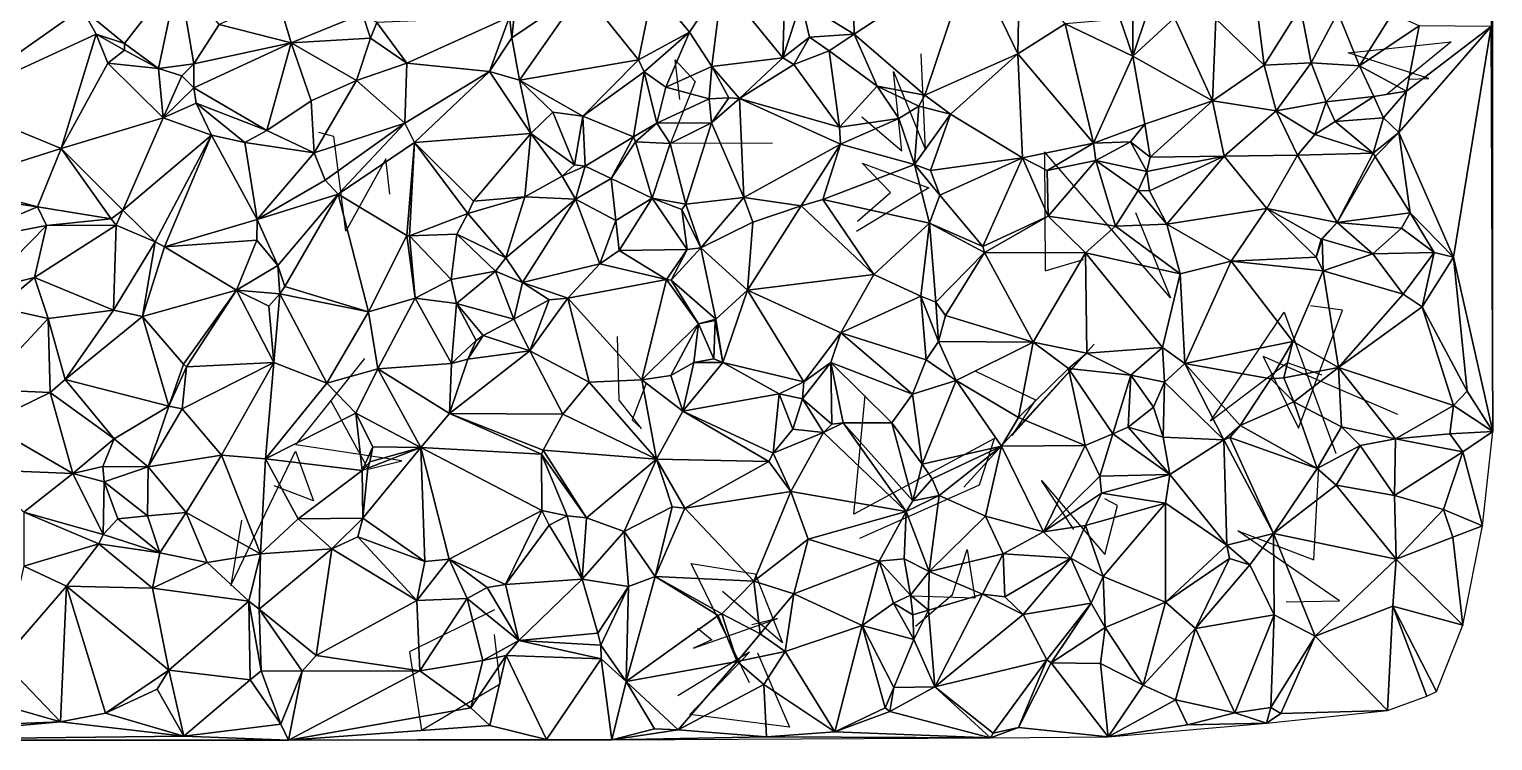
# Model space of a CAD drawing. Header units: metres. Extents: x -15.3 to 15, y -15 to 15.5.
# Drawn here: x -4.32 to 14.98, y -14.98 to -5.6 of the extents above; entities that cross this region are included whole.
import ezdxf

# ---------------------------------------------------------------- set-up
doc = ezdxf.new("R2010")
doc.units = ezdxf.units.M
doc.layers.add('CRACKS', color=1, linetype='Continuous')
doc.layers.add('STREET_MESH', color=7, linetype='Continuous')

msp = doc.modelspace()

# ---------------------------------------------------------------- linework, layer by layer
at = {"layer": 'CRACKS'}
for points in [[(13.875, -6.261, 0.1), (14.14, -6.252, 0.1), (13.079, -5.912, 0.1), (14.437, -5.771, 0.1), (13.593, -6.457, 0.1)], [(6.664, -6.757, 0.1), (7.19, -7.208, 0.1), (7.082, -6.162, 0.1), (7.503, -7.192, 0.1), (7.445, -5.929, 0.1)], [(4.262, -6.531, 0.1), (4.202, -6.007, 0.1), (4.465, -6.292, 0.1), (4.143, -7.104, 0.1), (5.486, -7.101, 0.1)], [(0.44, -7.776, 0.1), (0.387, -7.311, 0.1), (-0.14, -8.265, 0.1), (-0.299, -7.017, 0.1), (-0.496, -6.962, 0.1)], [(10.273, -8.019, 0.1), (10.735, -9.145, 0.1), (9.074, -7.22, 0.1), (9.08, -8.786, 0.1), (9.587, -8.64, 0.1)], [(6.605, -8.131, 0.1), (7.043, -7.757, 0.1), (6.669, -7.37, 0.1), (7.549, -7.693, 0.1), (6.596, -8.269, 0.1)], [(13.733, -10.683, 0.1), (11.956, -9.918, 0.1), (12.423, -10.862, 0.1), (13.005, -9.306, 0.1), (12.581, -9.251, 0.1)], [(12.736, -10.165, 0.1), (12.278, -10.001, 0.1), (11.263, -10.768, 0.1), (12.234, -9.332, 0.1), (12.915, -11.195, 0.1)], [(3.814, -10.28, 0.1), (3.634, -10.751, 0.1), (3.758, -10.867, 0.1), (3.464, -10.494, 0.1), (3.44, -9.653, 0.1)], [(8.164, -10.109, 0.1), (8.956, -10.486, 0.1), (8.641, -10.959, 0.1), (9.728, -9.754, 0.1), (8.011, -11.641, 0.1)], [(-0.34, -10.502, 0.1), (0.152, -11.403, 0.1), (0.596, -11.291, 0.1), (-0.802, -11.079, 0.1), (0.111, -9.942, 0.1)], [(6.639, -12.313, 0.1), (8.214, -11.609, 0.1), (8.416, -10.999, 0.1), (6.559, -11.997, 0.1), (6.707, -10.429, 0.1)], [(-1.518, -12.076, 0.1), (-1.655, -12.936, 0.1), (-0.803, -11.163, 0.1), (-0.567, -11.818, 0.1), (-1.084, -11.622, 0.1)], [(12.26, -13.151, 0.1), (12.962, -13.136, 0.1), (11.625, -12.216, 0.1), (12.624, -12.598, 0.1), (12.69, -11.364, 0.1)], [(9.459, -12.197, 0.1), (9.032, -11.552, 0.1), (9.867, -12.528, 0.1), (10.038, -11.882, 0.1), (9.867, -11.795, 0.1)], [(7.37, -13.472, 0.1), (7.862, -13.052, 0.1), (8.054, -12.461, 0.1), (8.153, -13.102, 0.1), (7.325, -13.076, 0.1)], [(5.184, -14.217, 0.1), (4.413, -12.644, 0.1), (5.257, -12.78, 0.1), (5.617, -13.691, 0.1), (4.826, -13.015, 0.1)], [(1.821, -13.254, 0.1), (0.701, -13.811, 0.1), (0.858, -14.841, 0.1), (1.896, -14.232, 0.1), (1.819, -13.58, 0.1)], [(4.499, -13.499, 0.1), (4.687, -13.652, 0.1), (4.446, -13.762, 0.1), (5.553, -13.369, 0.1), (5.212, -13.452, 0.1)], [(5.287, -13.823, 0.1), (5.709, -14.801, 0.1), (4.396, -14.638, 0.1), (5.181, -13.812, 0.1), (4.239, -14.391, 0.1)]]:
    msp.add_polyline3d(points, dxfattribs=at)
at = {"layer": 'STREET_MESH'}
for points in [[(14.982, 2.311), (14.965, -5.565), (14.984, -10.904)], [(6.54, -4.622), (5.863, -5.242), (6.564, -5.67)], [(8.105, -4.653), (6.54, -4.622), (6.564, -5.67)], [(-3.621, -5.329), (-5.176, -4.698), (-5.38, -6.565)], [(8.105, -4.653), (6.564, -5.67), (7.493, -6.472)], [(8.723, -5.926), (8.105, -4.653), (7.493, -6.472)], [(8.743, -4.752), (8.105, -4.653), (8.723, -5.926)], [(9.344, -5.532), (8.743, -4.752), (8.723, -5.926)], [(-3.621, -5.329), (-3.058, -5.79), (-2.349, -4.872)], [(-3.058, -5.79), (-2.612, -6.121), (-2.349, -4.872)], [(-2.612, -6.121), (-2.145, -6.058), (-2.349, -4.872)], [(-2.145, -6.058), (-1.811, -5.542), (-2.349, -4.872)], [(4.821, -4.994), (3.912, -5.06), (4.393, -5.642)], [(4.821, -4.994), (4.393, -5.642), (4.685, -6.093)], [(5.624, -5.979), (4.821, -4.994), (4.685, -6.093)], [(5.653, -4.951), (4.821, -4.994), (5.624, -5.979)], [(5.653, -4.951), (5.624, -5.979), (5.863, -5.242)], [(-0.86, -5.78), (-1.037, -5.191), (-1.811, -5.542)], [(-0.86, -5.78), (0.081, -5.399), (-1.037, -5.191)], [(2.151, -6.275), (2.979, -5.082), (2.049, -5.715)], [(2.979, -5.082), (2.102, -5.215), (2.049, -5.715)], [(2.979, -5.082), (2.151, -6.275), (3.718, -6.006)], [(3.912, -5.06), (2.979, -5.082), (3.718, -6.006)], [(3.912, -5.06), (3.718, -6.006), (4.393, -5.642)], [(-3.431, -5.67), (-3.621, -5.329), (-5.38, -6.565)], [(-3.431, -5.67), (-3.058, -5.79), (-3.621, -5.329)], [(0.185, -5.719), (0.081, -5.399), (-0.86, -5.78)], [(0.081, -5.399), (0.185, -5.719), (0.27, -5.516)], [(2.049, -5.715), (2.102, -5.215), (2.017, -5.441)], [(5.863, -5.242), (5.624, -5.979), (5.972, -5.706)], [(6.564, -5.67), (5.863, -5.242), (5.972, -5.706)], [(10.236, -5.373), (10.069, -5.47), (10.238, -5.958)], [(10.43, -5.382), (10.236, -5.373), (10.238, -5.958)], [(10.786, -5.453), (10.43, -5.382), (10.238, -5.958)], [(11.882, -5.387), (11.331, -5.465), (11.97, -6.077)], [(11.882, -5.387), (11.97, -6.077), (12.45, -5.317)], [(11.97, -6.077), (12.59, -6.047), (12.45, -5.317)], [(12.59, -6.047), (12.943, -5.381), (12.45, -5.317)], [(12.59, -6.047), (13.229, -6.087), (12.943, -5.381)], [(13.229, -6.087), (13.66, -5.398), (12.943, -5.381)], [(13.66, -5.398), (13.229, -6.087), (14.016, -5.558)], [(-2.145, -6.058), (-0.86, -5.78), (-1.811, -5.542)], [(0.185, -5.719), (0.663, -6.052), (0.27, -5.516)], [(0.27, -5.516), (0.663, -6.052), (2.017, -5.441)], [(0.663, -6.052), (1.755, -6.159), (2.017, -5.441)], [(1.755, -6.159), (2.049, -5.715), (2.017, -5.441)], [(9.718, -7.105), (9.344, -5.532), (8.723, -5.926)], [(10.069, -5.47), (9.344, -5.532), (10.238, -5.958)], [(9.344, -5.532), (9.718, -7.105), (10.238, -5.958)], [(11.288, -6.548), (10.786, -5.453), (10.238, -5.958)], [(11.331, -5.465), (10.786, -5.453), (11.288, -6.548)], [(11.97, -6.077), (11.331, -5.465), (11.288, -6.548)], [(13.229, -6.087), (13.847, -6.418), (14.016, -5.558)], [(13.748, -6.962), (14.469, -8.609), (14.965, -5.565)], [(13.847, -6.418), (13.748, -6.962), (14.965, -5.565)], [(14.016, -5.558), (13.847, -6.418), (14.965, -5.565)], [(14.965, -5.565), (14.469, -8.609), (14.984, -10.904)], [(-3.895, -7.174), (-3.431, -5.67), (-5.38, -6.565)], [(-3.431, -5.67), (-3.895, -7.174), (-3.278, -6.049)], [(-3.061, -5.878), (-3.431, -5.67), (-3.278, -6.049)], [(-3.431, -5.67), (-3.061, -5.878), (-3.058, -5.79)], [(-2.145, -6.058), (-2.147, -6.375), (-0.86, -5.78)], [(-2.147, -6.375), (-1.182, -6.937), (-0.86, -5.78)], [(-1.182, -6.937), (-0.598, -6.546), (-0.86, -5.78)], [(0.002, -6.278), (0.185, -5.719), (-0.86, -5.78)], [(-0.598, -6.546), (0.002, -6.278), (-0.86, -5.78)], [(0.185, -5.719), (0.002, -6.278), (0.663, -6.052)], [(2.151, -6.275), (2.049, -5.715), (1.755, -6.159)], [(3.718, -6.006), (3.792, -6.164), (4.393, -5.642)], [(4.393, -5.642), (3.792, -6.164), (4.078, -6.366)], [(4.685, -6.093), (4.393, -5.642), (4.078, -6.366)], [(5.624, -5.979), (5.766, -6.066), (5.972, -5.706)], [(5.766, -6.066), (6.232, -5.887), (5.972, -5.706)], [(6.232, -5.887), (6.564, -5.67), (5.972, -5.706)], [(6.564, -5.67), (6.232, -5.887), (6.865, -6.353)], [(6.564, -5.67), (6.865, -6.353), (7.493, -6.472)], [(-2.612, -6.121), (-3.061, -5.878), (-3.278, -6.049)], [(-3.061, -5.878), (-2.612, -6.121), (-3.058, -5.79)], [(5.049, -6.514), (5.624, -5.979), (4.685, -6.093)], [(5.624, -5.979), (5.049, -6.514), (5.766, -6.066)], [(6.232, -5.887), (5.766, -6.066), (6.37, -6.895)], [(6.865, -6.353), (6.232, -5.887), (6.37, -6.895)], [(7.832, -6.722), (8.723, -5.926), (7.493, -6.472)], [(7.832, -6.722), (8.784, -7.3), (8.723, -5.926)], [(8.784, -7.3), (9.718, -7.105), (8.723, -5.926)], [(9.718, -7.105), (10.396, -6.853), (10.238, -5.958)], [(10.396, -6.853), (11.288, -6.548), (10.238, -5.958)], [(-3.895, -7.174), (-2.55, -6.77), (-3.278, -6.049)], [(-2.55, -6.77), (-2.612, -6.121), (-3.278, -6.049)], [(-2.302, -6.216), (-2.145, -6.058), (-2.612, -6.121)], [(-2.302, -6.216), (-2.612, -6.121), (-2.55, -6.77)], [(-2.302, -6.216), (-2.147, -6.375), (-2.145, -6.058)], [(0.663, -6.052), (0.002, -6.278), (0.636, -6.842)], [(1.755, -6.159), (0.663, -6.052), (0.636, -6.842)], [(0.766, -7.094), (1.755, -6.159), (0.636, -6.842)], [(0.766, -7.094), (2.301, -6.978), (1.755, -6.159)], [(2.301, -6.978), (2.151, -6.275), (1.755, -6.159)], [(3.718, -6.006), (2.151, -6.275), (2.983, -6.747)], [(3.792, -6.164), (3.718, -6.006), (2.983, -6.747)], [(3.654, -7.022), (3.792, -6.164), (2.983, -6.747)], [(3.654, -7.022), (3.963, -6.842), (3.792, -6.164)], [(3.792, -6.164), (3.963, -6.842), (4.078, -6.366)], [(4.652, -6.521), (4.685, -6.093), (4.078, -6.366)], [(4.652, -6.521), (4.912, -6.505), (4.685, -6.093)], [(4.912, -6.505), (5.049, -6.514), (4.685, -6.093)], [(5.766, -6.066), (5.049, -6.514), (6.37, -6.895)], [(11.97, -6.077), (11.288, -6.548), (12.128, -6.679)], [(12.59, -6.047), (11.97, -6.077), (12.128, -6.679)], [(12.788, -6.56), (12.59, -6.047), (12.128, -6.679)], [(13.229, -6.087), (12.59, -6.047), (12.788, -6.56)], [(13.418, -6.489), (13.229, -6.087), (12.788, -6.56)], [(13.229, -6.087), (13.418, -6.489), (13.847, -6.418)], [(-2.147, -6.375), (-2.302, -6.216), (-2.55, -6.77)], [(0.002, -6.278), (-0.598, -6.546), (-0.56, -7.231)], [(0.002, -6.278), (-0.56, -7.231), (0.636, -6.842)], [(2.983, -6.747), (2.151, -6.275), (2.59, -6.696)], [(2.151, -6.275), (2.301, -6.978), (2.59, -6.696)], [(3.963, -6.842), (4.652, -6.521), (4.078, -6.366)], [(7.151, -6.78), (6.865, -6.353), (6.37, -6.895)], [(6.865, -6.353), (7.416, -6.616), (7.493, -6.472)], [(7.151, -6.78), (7.416, -6.616), (6.865, -6.353)], [(-2.115, -6.578), (-2.147, -6.375), (-2.55, -6.77)], [(-2.115, -6.578), (-1.182, -6.937), (-2.147, -6.375)], [(-0.598, -6.546), (-1.182, -6.937), (-0.56, -7.231)], [(4.652, -6.521), (3.963, -6.842), (4.681, -6.838)], [(4.912, -6.505), (4.652, -6.521), (4.681, -6.838)], [(5.049, -6.514), (4.912, -6.505), (4.681, -6.838)], [(5.106, -7.821), (5.049, -6.514), (4.681, -6.838)], [(5.049, -6.514), (6.385, -7.118), (6.37, -6.895)], [(6.385, -7.118), (5.049, -6.514), (5.106, -7.821)], [(7.416, -6.616), (7.832, -6.722), (7.493, -6.472)], [(10.467, -7.289), (11.288, -6.548), (10.396, -6.853)], [(11.288, -6.548), (10.467, -7.289), (11.443, -7.278)], [(11.288, -6.548), (11.443, -7.278), (12.128, -6.679)], [(12.637, -6.991), (12.788, -6.56), (12.128, -6.679)], [(12.637, -6.991), (12.907, -6.818), (12.788, -6.56)], [(12.907, -6.818), (13.418, -6.489), (12.788, -6.56)], [(13.418, -6.489), (12.907, -6.818), (13.545, -6.773)], [(13.847, -6.418), (13.418, -6.489), (13.545, -6.773)], [(13.748, -6.962), (13.847, -6.418), (13.545, -6.773)], [(-5.356, -7.638), (-3.895, -7.174), (-5.38, -6.565)], [(-2.115, -6.578), (-2.55, -6.77), (-1.912, -7)], [(-1.474, -7.094), (-2.115, -6.578), (-1.912, -7)], [(-2.115, -6.578), (-1.474, -7.094), (-1.182, -6.937)], [(2.301, -6.978), (2.877, -7.389), (2.59, -6.696)], [(2.877, -7.389), (2.983, -6.747), (2.59, -6.696)], [(2.877, -7.389), (3.015, -7.41), (2.983, -6.747)], [(3.015, -7.41), (3.654, -7.022), (2.983, -6.747)], [(7.416, -6.616), (7.151, -6.78), (7.357, -7.387)], [(7.832, -6.722), (7.416, -6.616), (7.357, -7.387)], [(7.568, -7.465), (7.832, -6.722), (7.357, -7.387)], [(7.568, -7.465), (8.784, -7.3), (7.832, -6.722)], [(11.443, -7.278), (12.411, -7.265), (12.128, -6.679)], [(12.411, -7.265), (12.637, -6.991), (12.128, -6.679)], [(-3.895, -7.174), (-3.083, -7.987), (-2.55, -6.77)], [(-2.55, -6.77), (-3.083, -7.987), (-1.912, -7)], [(-1.182, -6.937), (-1.474, -7.094), (-0.56, -7.231)], [(-0.56, -7.231), (-0.413, -7.593), (0.636, -6.842)], [(-0.413, -7.593), (-0.241, -7.778), (0.636, -6.842)], [(-0.241, -7.778), (0.766, -7.094), (0.636, -6.842)], [(3.963, -6.842), (3.654, -7.022), (3.681, -7.085)], [(4.138, -7.107), (3.963, -6.842), (3.681, -7.085)], [(3.963, -6.842), (4.138, -7.107), (4.681, -6.838)], [(4.138, -7.107), (4.345, -7.908), (4.681, -6.838)], [(4.345, -7.908), (5.106, -7.821), (4.681, -6.838)], [(6.385, -7.118), (7.151, -6.78), (6.37, -6.895)], [(7.151, -6.78), (6.385, -7.118), (7.357, -7.387)], [(9.718, -7.105), (10.206, -7.087), (10.396, -6.853)], [(10.206, -7.087), (10.467, -7.289), (10.396, -6.853)], [(12.637, -6.991), (13.406, -7.235), (12.907, -6.818)], [(12.907, -6.818), (13.406, -7.235), (13.545, -6.773)], [(13.406, -7.235), (13.748, -6.962), (13.545, -6.773)], [(-3.083, -7.987), (-2.653, -8.405), (-1.912, -7)], [(-2.653, -8.405), (-2.532, -8.47), (-1.912, -7)], [(-2.532, -8.47), (-1.311, -8.11), (-1.912, -7)], [(-1.311, -8.11), (-1.474, -7.094), (-1.912, -7)], [(-0.56, -7.231), (-1.474, -7.094), (-1.311, -8.11)], [(0.766, -7.094), (-0.241, -7.778), (0.664, -8.32)], [(0.7, -8.328), (0.766, -7.094), (0.664, -8.32)], [(0.7, -8.328), (1.47, -8.034), (0.766, -7.094)], [(2.301, -6.978), (0.766, -7.094), (1.545, -7.868)], [(0.766, -7.094), (1.47, -8.034), (1.545, -7.868)], [(2.221, -7.81), (2.301, -6.978), (1.545, -7.868)], [(2.714, -7.54), (2.301, -6.978), (2.221, -7.81)], [(2.714, -7.54), (2.877, -7.389), (2.301, -6.978)], [(3.654, -7.022), (3.015, -7.41), (3.358, -7.569)], [(3.681, -7.085), (3.654, -7.022), (3.358, -7.569)], [(3.898, -7.828), (3.681, -7.085), (3.358, -7.569)], [(3.898, -7.828), (4.138, -7.107), (3.681, -7.085)], [(4.138, -7.107), (3.898, -7.828), (4.345, -7.908)], [(6.385, -7.118), (5.106, -7.821), (5.864, -7.931)], [(6.152, -7.849), (6.385, -7.118), (5.864, -7.931)], [(7.357, -7.387), (6.385, -7.118), (6.152, -7.849)], [(8.784, -7.3), (9.11, -7.465), (9.718, -7.105)], [(9.11, -7.465), (9.752, -7.332), (9.718, -7.105)], [(9.718, -7.105), (9.752, -7.332), (10.206, -7.087)], [(9.752, -7.332), (10.423, -7.479), (10.206, -7.087)], [(10.423, -7.479), (10.467, -7.289), (10.206, -7.087)], [(12.411, -7.265), (13.406, -7.235), (12.637, -6.991)], [(13.406, -7.235), (13.435, -7.279), (13.748, -6.962)], [(13.435, -7.279), (13.894, -8.021), (13.748, -6.962)], [(13.748, -6.962), (13.894, -8.021), (14.469, -8.609)], [(-5.356, -7.638), (-4.206, -7.945), (-3.895, -7.174)], [(-3.895, -7.174), (-4.206, -7.945), (-3.236, -8.1)], [(-3.083, -7.987), (-3.895, -7.174), (-3.236, -8.1)], [(-0.413, -7.593), (-0.56, -7.231), (-1.311, -8.11)], [(8.784, -7.3), (7.568, -7.465), (7.695, -7.788)], [(8.784, -7.3), (7.695, -7.788), (8.259, -8.468)], [(9.121, -8.065), (8.784, -7.3), (8.259, -8.468)], [(9.11, -7.465), (8.784, -7.3), (9.121, -8.065)], [(9.752, -7.332), (9.11, -7.465), (9.121, -8.065)], [(9.752, -7.332), (9.121, -8.065), (10.009, -8.199)], [(10.307, -7.727), (9.752, -7.332), (10.009, -8.199)], [(10.423, -7.479), (9.752, -7.332), (10.307, -7.727)], [(11.443, -7.278), (10.423, -7.479), (10.46, -7.731)], [(10.467, -7.289), (10.423, -7.479), (11.443, -7.278)], [(10.686, -8.172), (11.443, -7.278), (10.46, -7.731)], [(10.686, -8.172), (12.005, -7.966), (11.443, -7.278)], [(12.005, -7.966), (12.411, -7.265), (11.443, -7.278)], [(12.005, -7.966), (12.932, -8.152), (12.411, -7.265)], [(12.932, -8.152), (13.406, -7.235), (12.411, -7.265)], [(13.406, -7.235), (12.932, -8.152), (13.435, -7.279)], [(13.435, -7.279), (12.932, -8.152), (13.894, -8.021)], [(2.877, -7.389), (2.714, -7.54), (3.015, -7.41)], [(3.015, -7.41), (2.714, -7.54), (2.887, -7.844)], [(3.015, -7.41), (2.887, -7.844), (3.358, -7.569)], [(7.556, -8.16), (7.357, -7.387), (6.152, -7.849)], [(7.556, -8.16), (7.695, -7.788), (7.357, -7.387)], [(7.695, -7.788), (7.568, -7.465), (7.357, -7.387)], [(10.423, -7.479), (10.307, -7.727), (10.46, -7.731)], [(-4.206, -7.945), (-5.356, -7.638), (-5.346, -7.776)], [(-0.241, -7.778), (-0.413, -7.593), (-1.311, -8.11)], [(2.714, -7.54), (2.221, -7.81), (2.887, -7.844)], [(2.887, -7.844), (3.421, -8.126), (3.358, -7.569)], [(3.421, -8.126), (3.898, -7.828), (3.358, -7.569)], [(-4.206, -7.945), (-5.346, -7.776), (-5.393, -8.44)], [(-1.038, -8.718), (-0.241, -7.778), (-1.311, -8.11)], [(-0.241, -7.778), (-1.038, -8.718), (-0.944, -8.993)], [(0.159, -9.33), (-0.241, -7.778), (-0.944, -8.993)], [(-0.241, -7.778), (0.159, -9.33), (0.664, -8.32)], [(1.47, -8.034), (2.221, -7.81), (1.545, -7.868)], [(1.47, -8.034), (1.97, -8.615), (2.221, -7.81)], [(2.221, -7.81), (1.97, -8.615), (2.887, -7.844)], [(1.97, -8.615), (2.19, -8.941), (2.887, -7.844)], [(2.887, -7.844), (2.19, -8.941), (3.21, -8.694)], [(3.421, -8.126), (2.887, -7.844), (3.21, -8.694)], [(3.464, -8.521), (3.898, -7.828), (3.421, -8.126)], [(3.464, -8.521), (4.363, -8.506), (3.898, -7.828)], [(3.898, -7.828), (4.291, -7.981), (4.345, -7.908)], [(3.898, -7.828), (4.363, -8.506), (4.291, -7.981)], [(4.291, -7.981), (4.543, -8.484), (4.345, -7.908)], [(4.345, -7.908), (4.543, -8.484), (5.106, -7.821)], [(4.543, -8.484), (5.227, -8.146), (5.106, -7.821)], [(5.106, -7.821), (5.227, -8.146), (5.864, -7.931)], [(6.821, -8.838), (6.152, -7.849), (5.864, -7.931)], [(6.821, -8.838), (7.556, -8.16), (6.152, -7.849)], [(7.695, -7.788), (7.556, -8.16), (8.259, -8.468)], [(10.686, -8.172), (10.307, -7.727), (10.009, -8.199)], [(10.307, -7.727), (10.686, -8.172), (10.46, -7.731)], [(-4.086, -8.191), (-4.206, -7.945), (-5.393, -8.44)], [(-4.206, -7.945), (-4.086, -8.191), (-3.236, -8.1)], [(-4.086, -8.191), (-3.171, -8.184), (-3.236, -8.1)], [(-3.171, -8.184), (-3.083, -7.987), (-3.236, -8.1)], [(-3.171, -8.184), (-2.653, -8.405), (-3.083, -7.987)], [(1.323, -8.304), (1.47, -8.034), (0.7, -8.328)], [(1.97, -8.615), (1.47, -8.034), (1.323, -8.304)], [(4.363, -8.506), (4.543, -8.484), (4.291, -7.981)], [(5.227, -8.146), (5.158, -9.043), (5.864, -7.931)], [(5.158, -9.043), (6.821, -8.838), (5.864, -7.931)], [(8.282, -8.545), (9.121, -8.065), (8.259, -8.468)], [(9.121, -8.065), (8.282, -8.545), (9.612, -8.551)], [(10.009, -8.199), (9.121, -8.065), (9.612, -8.551)], [(12.005, -7.966), (10.686, -8.172), (11.534, -8.659)], [(12.654, -8.606), (12.005, -7.966), (11.534, -8.659)], [(12.72, -8.37), (12.932, -8.152), (12.005, -7.966)], [(12.654, -8.606), (12.72, -8.37), (12.005, -7.966)], [(12.932, -8.152), (13.783, -8.224), (13.894, -8.021)], [(13.783, -8.224), (14.211, -8.545), (13.894, -8.021)], [(13.894, -8.021), (14.211, -8.545), (14.469, -8.609)], [(-4.927, -9.042), (-4.086, -8.191), (-5.393, -8.44)], [(-4.927, -9.042), (-4.246, -8.875), (-4.086, -8.191)], [(-4.246, -8.875), (-3.171, -8.184), (-4.086, -8.191)], [(-3.171, -8.184), (-4.246, -8.875), (-3.203, -9.306)], [(-2.653, -8.405), (-3.171, -8.184), (-3.203, -9.306)], [(-2.532, -8.47), (-1.316, -8.385), (-1.311, -8.11)], [(-1.316, -8.385), (-1.038, -8.718), (-1.311, -8.11)], [(3.464, -8.521), (3.421, -8.126), (3.21, -8.694)], [(4.543, -8.484), (5.158, -9.043), (5.227, -8.146)], [(6.821, -8.838), (7.443, -9.12), (7.556, -8.16)], [(7.443, -9.12), (7.641, -9.199), (7.556, -8.16)], [(7.556, -8.16), (8.282, -8.545), (8.259, -8.468)], [(7.641, -9.199), (8.282, -8.545), (7.556, -8.16)], [(10.862, -8.828), (10.009, -8.199), (9.612, -8.551)], [(10.686, -8.172), (10.009, -8.199), (10.862, -8.828)], [(10.686, -8.172), (10.862, -8.828), (11.534, -8.659)], [(12.72, -8.37), (12.737, -8.368), (12.932, -8.152)], [(12.737, -8.368), (13.403, -8.563), (12.932, -8.152)], [(13.403, -8.563), (13.783, -8.224), (12.932, -8.152)], [(13.783, -8.224), (13.403, -8.563), (14.211, -8.545)], [(-2.653, -8.405), (-3.203, -9.306), (-2.822, -9.391)], [(-2.532, -8.47), (-2.653, -8.405), (-2.822, -9.391)], [(-2.532, -8.47), (-2.822, -9.391), (-1.583, -9.041)], [(-1.316, -8.385), (-2.532, -8.47), (-1.583, -9.041)], [(-1.038, -8.718), (-1.316, -8.385), (-1.583, -9.041)], [(0.159, -9.33), (0.776, -9.15), (0.664, -8.32)], [(0.776, -9.15), (0.7, -8.328), (0.664, -8.32)], [(1.323, -8.304), (0.7, -8.328), (1.25, -8.902)], [(0.7, -8.328), (0.776, -9.15), (1.25, -8.902)], [(1.323, -8.304), (1.25, -8.902), (1.833, -8.794)], [(1.97, -8.615), (1.323, -8.304), (1.833, -8.794)], [(4.363, -8.506), (4.15, -8.911), (4.543, -8.484)], [(4.15, -8.911), (4.74, -9.423), (4.543, -8.484)], [(4.543, -8.484), (4.74, -9.423), (5.158, -9.043)], [(12.737, -8.368), (12.72, -8.37), (12.654, -8.606)], [(12.747, -8.788), (12.737, -8.368), (12.654, -8.606)], [(12.737, -8.368), (12.747, -8.788), (13.403, -8.563)], [(2.19, -8.941), (1.97, -8.615), (1.833, -8.794)], [(4.09, -8.904), (3.464, -8.521), (3.21, -8.694)], [(3.464, -8.521), (4.09, -8.904), (4.363, -8.506)], [(4.09, -8.904), (4.15, -8.911), (4.363, -8.506)], [(7.641, -9.199), (7.768, -9.376), (8.282, -8.545)], [(8.282, -8.545), (7.768, -9.376), (8.924, -9.728)], [(8.282, -8.545), (8.924, -9.728), (9.612, -8.551)], [(8.924, -9.728), (9.63, -9.872), (9.612, -8.551)], [(10.631, -9.8), (10.862, -8.828), (9.612, -8.551)], [(9.63, -9.872), (10.631, -9.8), (9.612, -8.551)], [(10.862, -8.828), (10.925, -10.009), (11.534, -8.659)], [(10.925, -10.009), (12.348, -9.717), (11.534, -8.659)], [(12.747, -8.788), (12.654, -8.606), (11.534, -8.659)], [(12.348, -9.717), (12.747, -8.788), (11.534, -8.659)], [(13.403, -8.563), (12.747, -8.788), (13.805, -9.096)], [(14.211, -8.545), (13.403, -8.563), (13.805, -9.096)], [(14.052, -9.261), (14.211, -8.545), (13.805, -9.096)], [(14.211, -8.545), (14.052, -9.261), (14.469, -8.609)], [(14.052, -9.261), (14.648, -10.375), (14.469, -8.609)], [(14.469, -8.609), (14.648, -10.375), (14.984, -10.904)], [(-4.246, -8.875), (-4.927, -9.042), (-4.719, -9.269)], [(-4.065, -9.415), (-4.246, -8.875), (-4.719, -9.269)], [(-4.246, -8.875), (-4.065, -9.415), (-3.203, -9.306)], [(-1.011, -9.091), (-1.038, -8.718), (-1.583, -9.041)], [(-1.038, -8.718), (-1.011, -9.091), (-0.944, -8.993)], [(1.25, -8.902), (1.32, -9.22), (1.833, -8.794)], [(1.32, -9.22), (2.073, -9.424), (1.833, -8.794)], [(2.073, -9.424), (2.19, -8.941), (1.833, -8.794)], [(2.19, -8.941), (2.787, -9.15), (3.21, -8.694)], [(2.787, -9.15), (4.09, -8.904), (3.21, -8.694)], [(6.821, -8.838), (5.158, -9.043), (6.389, -9.607)], [(7.443, -9.12), (6.821, -8.838), (6.389, -9.607)], [(10.631, -9.8), (10.925, -10.009), (10.862, -8.828)], [(12.95, -10.063), (12.747, -8.788), (12.348, -9.717)], [(12.747, -8.788), (12.95, -10.063), (13.805, -9.096)], [(-2.822, -9.391), (-2.282, -10.02), (-1.583, -9.041)], [(-2.282, -10.02), (-2.243, -10.052), (-1.583, -9.041)], [(-2.243, -10.052), (-1.092, -9.994), (-1.583, -9.041)], [(-1.157, -9.253), (-1.011, -9.091), (-1.583, -9.041)], [(-1.092, -9.994), (-1.157, -9.253), (-1.583, -9.041)], [(-1.011, -9.091), (0.159, -9.33), (-0.944, -8.993)], [(1.25, -8.902), (0.776, -9.15), (1.32, -9.22)], [(2.542, -9.172), (2.19, -8.941), (2.073, -9.424)], [(2.787, -9.15), (2.19, -8.941), (2.542, -9.172)], [(4.09, -8.904), (2.787, -9.15), (3.763, -10.224)], [(4.509, -9.487), (4.09, -8.904), (3.763, -10.224)], [(4.15, -8.911), (4.09, -8.904), (4.509, -9.487)], [(4.74, -9.423), (4.15, -8.911), (4.509, -9.487)], [(4.74, -9.423), (4.833, -9.997), (5.158, -9.043)], [(4.833, -9.997), (5.901, -10.25), (5.158, -9.043)], [(5.158, -9.043), (5.901, -10.25), (6.389, -9.607)], [(-1.092, -9.994), (-1.011, -9.091), (-1.157, -9.253)], [(-1.092, -9.994), (-0.391, -10.27), (-1.011, -9.091)], [(-1.011, -9.091), (-0.391, -10.27), (0.159, -9.33)], [(0.776, -9.15), (0.159, -9.33), (0.282, -10.079)], [(0.776, -9.15), (0.282, -10.079), (1.254, -10.007)], [(1.32, -9.22), (0.776, -9.15), (1.254, -10.007)], [(1.577, -9.705), (1.32, -9.22), (1.254, -10.007)], [(1.32, -9.22), (1.671, -9.642), (2.073, -9.424)], [(1.577, -9.705), (1.671, -9.642), (1.32, -9.22)], [(2.284, -9.842), (2.542, -9.172), (2.073, -9.424)], [(2.284, -9.842), (2.787, -9.15), (2.542, -9.172)], [(2.284, -9.842), (3.069, -10.253), (2.787, -9.15)], [(2.787, -9.15), (3.069, -10.253), (3.763, -10.224)], [(7.511, -9.962), (7.443, -9.12), (6.389, -9.607)], [(7.675, -9.72), (7.443, -9.12), (7.511, -9.962)], [(7.641, -9.199), (7.443, -9.12), (7.675, -9.72)], [(7.641, -9.199), (7.675, -9.72), (7.768, -9.376)], [(12.95, -10.063), (14.052, -9.261), (13.805, -9.096)], [(14.052, -9.261), (12.95, -10.063), (14.465, -10.561)], [(14.648, -10.375), (14.052, -9.261), (14.465, -10.561)], [(-4.939, -10.352), (-4.065, -9.415), (-4.719, -9.269)], [(-4.038, -10.392), (-4.065, -9.415), (-4.939, -10.352)], [(-3.203, -9.306), (-4.065, -9.415), (-3.841, -10.222)], [(-4.065, -9.415), (-4.038, -10.392), (-3.841, -10.222)], [(-2.822, -9.391), (-3.203, -9.306), (-3.841, -10.222)], [(-2.473, -10.571), (-2.822, -9.391), (-3.841, -10.222)], [(-2.822, -9.391), (-2.473, -10.571), (-2.282, -10.02)], [(0.159, -9.33), (-0.391, -10.27), (0.282, -10.079)], [(1.671, -9.642), (2.284, -9.842), (2.073, -9.424)], [(4.73, -9.443), (4.74, -9.423), (4.509, -9.487)], [(4.73, -9.443), (4.509, -9.487), (4.713, -9.949)], [(4.833, -9.997), (4.73, -9.443), (4.713, -9.949)], [(4.74, -9.423), (4.73, -9.443), (4.833, -9.997)], [(7.768, -9.376), (7.675, -9.72), (8.924, -9.728)], [(1.577, -9.705), (1.468, -9.951), (1.671, -9.642)], [(1.468, -9.951), (2.284, -9.842), (1.671, -9.642)], [(4.144, -10.167), (4.509, -9.487), (3.763, -10.224)], [(4.144, -10.167), (4.449, -9.997), (4.509, -9.487)], [(4.509, -9.487), (4.449, -9.997), (4.713, -9.949)], [(5.901, -10.25), (6.256, -9.995), (6.389, -9.607)], [(6.256, -9.995), (7.331, -10.413), (6.389, -9.607)], [(7.331, -10.413), (7.511, -9.962), (6.389, -9.607)], [(1.228, -10.667), (2.284, -9.842), (1.468, -9.951)], [(2.284, -9.842), (1.228, -10.667), (2.723, -10.679)], [(1.468, -9.951), (1.577, -9.705), (1.254, -10.007)], [(3.069, -10.253), (2.284, -9.842), (2.723, -10.679)], [(7.908, -10.231), (7.675, -9.72), (7.511, -9.962)], [(7.675, -9.72), (7.908, -10.231), (8.924, -9.728)], [(7.908, -10.231), (8.731, -10.721), (8.924, -9.728)], [(8.731, -10.721), (9.391, -10.073), (8.924, -9.728)], [(9.391, -10.073), (9.63, -9.872), (8.924, -9.728)], [(9.63, -9.872), (10.212, -10.165), (10.631, -9.8)], [(10.631, -9.8), (10.212, -10.165), (10.655, -10.257)], [(10.925, -10.009), (10.631, -9.8), (10.655, -10.257)], [(12.348, -9.717), (10.925, -10.009), (12.056, -10.211)], [(12.229, -10.198), (12.348, -9.717), (12.056, -10.211)], [(12.229, -10.198), (12.95, -10.063), (12.348, -9.717)], [(-2.473, -10.571), (-2.243, -10.052), (-2.282, -10.02)], [(-1.092, -9.994), (-2.243, -10.052), (-2.297, -10.606)], [(-1.781, -11.218), (-1.092, -9.994), (-2.297, -10.606)], [(-1.092, -9.994), (-1.781, -11.218), (-1.202, -11.264)], [(-0.391, -10.27), (-1.092, -9.994), (-1.202, -11.264)], [(0.282, -10.079), (1.228, -10.667), (1.254, -10.007)], [(1.228, -10.667), (1.468, -9.951), (1.254, -10.007)], [(4.449, -9.997), (4.144, -10.167), (4.303, -10.636)], [(4.833, -9.997), (4.303, -10.636), (5.575, -10.41)], [(4.449, -9.997), (4.303, -10.636), (4.833, -9.997)], [(4.449, -9.997), (4.833, -9.997), (4.713, -9.949)], [(5.901, -10.25), (4.833, -9.997), (5.575, -10.41)], [(5.883, -10.474), (6.256, -9.995), (5.901, -10.25)], [(5.883, -10.474), (6.269, -10.809), (6.256, -9.995)], [(7.331, -10.413), (6.256, -9.995), (7.059, -10.792)], [(6.256, -9.995), (6.419, -10.791), (7.059, -10.792)], [(6.269, -10.809), (6.419, -10.791), (6.256, -9.995)], [(7.331, -10.413), (7.908, -10.231), (7.511, -9.962)], [(9.391, -10.073), (10.212, -10.165), (9.63, -9.872)], [(11.438, -11.017), (10.925, -10.009), (10.655, -10.257)], [(10.925, -10.009), (11.653, -10.828), (12.056, -10.211)], [(10.925, -10.009), (11.438, -11.017), (11.653, -10.828)], [(-3.841, -10.222), (-4.038, -10.392), (-3.196, -11.001)], [(-2.473, -10.571), (-3.841, -10.222), (-3.196, -11.001)], [(-2.243, -10.052), (-2.473, -10.571), (-2.297, -10.606)], [(-0.391, -10.27), (-0.01, -10.662), (0.282, -10.079)], [(-0.01, -10.662), (0.85, -11.118), (0.282, -10.079)], [(0.85, -11.118), (1.228, -10.667), (0.282, -10.079)], [(3.069, -10.253), (3.956, -11.27), (3.763, -10.224)], [(4.303, -10.636), (4.144, -10.167), (3.763, -10.224)], [(3.956, -11.27), (4.303, -10.636), (3.763, -10.224)], [(9.609, -11.088), (9.391, -10.073), (8.731, -10.721)], [(9.609, -11.088), (9.976, -10.938), (9.391, -10.073)], [(9.391, -10.073), (9.976, -10.938), (10.212, -10.165)], [(10.212, -10.165), (9.976, -10.938), (10.177, -10.85)], [(10.511, -10.584), (10.212, -10.165), (10.177, -10.85)], [(10.212, -10.165), (10.511, -10.584), (10.655, -10.257)], [(12.056, -10.211), (11.653, -10.828), (12.36, -10.513)], [(12.229, -10.198), (12.056, -10.211), (12.36, -10.513)], [(12.95, -10.063), (12.229, -10.198), (12.36, -10.513)], [(12.99, -10.842), (12.95, -10.063), (12.36, -10.513)], [(14.465, -10.561), (12.95, -10.063), (13.703, -11)], [(12.95, -10.063), (12.99, -10.842), (13.703, -11)], [(-4.881, -10.8), (-4.038, -10.392), (-4.939, -10.352)], [(-3.74, -11.458), (-4.038, -10.392), (-4.881, -10.8)], [(-4.038, -10.392), (-3.74, -11.458), (-3.196, -11.001)], [(-0.01, -10.662), (-0.391, -10.27), (-1.202, -11.264)], [(3.069, -10.253), (2.723, -10.679), (3.956, -11.27)], [(5.575, -10.41), (4.303, -10.636), (5.496, -11.189)], [(5.755, -10.875), (5.575, -10.41), (5.496, -11.189)], [(5.883, -10.474), (5.901, -10.25), (5.575, -10.41)], [(5.755, -10.875), (5.883, -10.474), (5.575, -10.41)], [(7.331, -10.413), (7.059, -10.792), (7.46, -11.336)], [(7.908, -10.231), (7.331, -10.413), (7.46, -11.336)], [(7.908, -10.231), (7.46, -11.336), (8.508, -11.1)], [(8.731, -10.721), (7.908, -10.231), (8.508, -11.1)], [(10.511, -10.584), (10.64, -10.978), (10.655, -10.257)], [(10.64, -10.978), (11.438, -11.017), (10.655, -10.257)], [(14.648, -10.375), (14.465, -10.561), (14.984, -10.904)], [(-2.747, -11.372), (-2.473, -10.571), (-3.196, -11.001)], [(-2.473, -10.571), (-2.747, -11.372), (-2.297, -10.606)], [(-2.747, -11.372), (-1.781, -11.218), (-2.297, -10.606)], [(5.883, -10.474), (5.755, -10.875), (6.159, -10.917)], [(6.269, -10.809), (5.883, -10.474), (6.159, -10.917)], [(10.64, -10.978), (10.511, -10.584), (10.177, -10.85)], [(11.653, -10.828), (12.668, -11.395), (12.36, -10.513)], [(12.668, -11.395), (12.99, -10.842), (12.36, -10.513)], [(14.465, -10.561), (13.703, -11), (14.42, -10.935)], [(14.465, -10.561), (14.42, -10.935), (14.984, -10.904)], [(-4.946, -11.411), (-3.74, -11.458), (-4.881, -10.8)], [(0.073, -11.42), (-0.01, -10.662), (-1.202, -11.264)], [(-0.01, -10.662), (0.217, -11.107), (0.85, -11.118)], [(0.073, -11.42), (0.217, -11.107), (-0.01, -10.662)], [(2.442, -11.203), (1.228, -10.667), (0.85, -11.118)], [(1.228, -10.667), (2.462, -11.152), (2.723, -10.679)], [(2.442, -11.203), (2.462, -11.152), (1.228, -10.667)], [(2.723, -10.679), (2.462, -11.152), (3.956, -11.27)], [(5.436, -11.302), (4.303, -10.636), (3.956, -11.27)], [(4.303, -10.636), (5.436, -11.302), (5.496, -11.189)], [(6.419, -10.791), (6.159, -10.917), (7.249, -11.961)], [(6.419, -10.791), (6.269, -10.809), (6.159, -10.917)], [(6.419, -10.791), (7.338, -11.82), (7.059, -10.792)], [(7.338, -11.82), (6.419, -10.791), (7.249, -11.961)], [(7.059, -10.792), (7.338, -11.82), (7.46, -11.336)], [(9.609, -11.088), (8.731, -10.721), (8.508, -11.1)], [(6.159, -10.917), (5.755, -10.875), (5.496, -11.189)], [(5.728, -11.695), (6.159, -10.917), (5.496, -11.189)], [(6.159, -10.917), (5.728, -11.695), (7.249, -11.961)], [(9.801, -11.495), (9.976, -10.938), (9.609, -11.088)], [(9.976, -10.938), (9.801, -11.495), (10.727, -11.473)], [(9.976, -10.938), (10.727, -11.473), (10.177, -10.85)], [(10.727, -11.473), (10.64, -10.978), (10.177, -10.85)], [(11.438, -11.017), (10.64, -10.978), (10.727, -11.473)], [(11.438, -11.017), (11.519, -10.986), (11.653, -10.828)], [(11.519, -10.986), (11.438, -11.017), (12.093, -12.251)], [(11.519, -10.986), (12.668, -11.395), (11.653, -10.828)], [(12.668, -11.395), (11.519, -10.986), (12.093, -12.251)], [(12.99, -10.842), (12.668, -11.395), (13.236, -11.089)], [(13.703, -11), (12.99, -10.842), (13.236, -11.089)], [(13.703, -11), (13.236, -11.089), (13.688, -11.751)], [(14.588, -11.174), (13.703, -11), (13.688, -11.751)], [(14.42, -10.935), (13.703, -11), (14.588, -11.174)], [(14.42, -10.935), (14.588, -11.174), (14.984, -10.904)], [(14.588, -11.174), (14.851, -12.151), (14.984, -10.904)], [(-3.74, -11.458), (-3.345, -11.366), (-3.196, -11.001)], [(-3.345, -11.366), (-2.747, -11.372), (-3.196, -11.001)], [(0.217, -11.107), (0.073, -11.42), (0.176, -11.304)], [(0.903, -12.62), (0.85, -11.118), (0.085, -12.048)], [(0.85, -11.118), (0.151, -11.388), (0.085, -12.048)], [(0.176, -11.304), (0.151, -11.388), (0.85, -11.118)], [(0.217, -11.107), (0.176, -11.304), (0.85, -11.118)], [(0.903, -12.62), (1.221, -12.589), (0.85, -11.118)], [(1.221, -12.589), (2.444, -11.946), (0.85, -11.118)], [(2.444, -11.946), (2.442, -11.203), (0.85, -11.118)], [(2.462, -11.152), (2.442, -11.203), (3.032, -12.045)], [(3.956, -11.27), (2.462, -11.152), (3.032, -12.045)], [(5.436, -11.302), (5.728, -11.695), (5.496, -11.189)], [(8.508, -11.1), (7.46, -11.336), (7.592, -11.528)], [(7.685, -11.748), (8.508, -11.1), (7.592, -11.528)], [(7.685, -11.748), (8.295, -12.022), (8.508, -11.1)], [(8.295, -12.022), (9.062, -12.227), (8.508, -11.1)], [(9.062, -12.227), (9.609, -11.088), (8.508, -11.1)], [(9.062, -12.227), (9.801, -11.495), (9.609, -11.088)], [(11.476, -12.402), (11.438, -11.017), (10.727, -11.473)], [(11.438, -11.017), (11.476, -12.402), (12.093, -12.251)], [(12.668, -11.395), (12.919, -11.614), (13.236, -11.089)], [(13.236, -11.089), (12.919, -11.614), (13.688, -11.751)], [(14.336, -11.933), (14.588, -11.174), (13.688, -11.751)], [(14.588, -11.174), (14.336, -11.933), (14.851, -12.151)], [(-3.328, -11.569), (-3.345, -11.366), (-3.74, -11.458)], [(-3.345, -11.366), (-3.328, -11.569), (-2.747, -11.372)], [(-3.328, -11.569), (-2.758, -12.017), (-2.747, -11.372)], [(-2.758, -12.017), (-2.246, -11.975), (-2.747, -11.372)], [(-2.246, -11.975), (-1.781, -11.218), (-2.747, -11.372)], [(-1.781, -11.218), (-2.246, -11.975), (-1.267, -12.516)], [(-1.202, -11.264), (-1.781, -11.218), (-1.267, -12.516)], [(-0.768, -12.055), (-1.202, -11.264), (-1.267, -12.516)], [(-0.768, -12.055), (0.073, -11.42), (-1.202, -11.264)], [(0.073, -11.42), (0.151, -11.388), (0.176, -11.304)], [(2.442, -11.203), (2.778, -12.015), (3.032, -12.045)], [(2.778, -12.015), (2.442, -11.203), (2.444, -11.946)], [(3.956, -11.27), (3.032, -12.045), (3.532, -12.224)], [(4.162, -11.898), (3.956, -11.27), (3.532, -12.224)], [(4.162, -11.898), (4.329, -11.917), (3.956, -11.27)], [(4.329, -11.917), (5.436, -11.302), (3.956, -11.27)], [(5.728, -11.695), (5.436, -11.302), (4.329, -11.917)], [(7.46, -11.336), (7.338, -11.82), (7.592, -11.528)], [(-3.74, -11.458), (-4.946, -11.411), (-4.385, -11.969)], [(-3.342, -12.265), (-3.74, -11.458), (-4.385, -11.969)], [(-3.342, -12.265), (-3.328, -11.569), (-3.74, -11.458)], [(-3.328, -11.569), (-3.342, -12.265), (-3.149, -12.056)], [(-2.758, -12.017), (-3.328, -11.569), (-3.149, -12.056)], [(0.073, -11.42), (-0.768, -12.055), (0.085, -12.048)], [(0.151, -11.388), (0.073, -11.42), (0.085, -12.048)], [(7.338, -11.82), (7.685, -11.748), (7.592, -11.528)], [(9.825, -11.72), (9.801, -11.495), (9.062, -12.227)], [(9.801, -11.495), (9.825, -11.72), (10.727, -11.473)], [(9.825, -11.72), (10.67, -11.851), (10.727, -11.473)], [(10.67, -11.851), (11.476, -12.402), (10.727, -11.473)], [(12.919, -11.614), (12.668, -11.395), (12.093, -12.251)], [(5.728, -11.695), (4.329, -11.917), (5.241, -12.879)], [(5.958, -12.326), (5.728, -11.695), (5.241, -12.879)], [(7.249, -11.961), (5.728, -11.695), (5.958, -12.326)], [(7.685, -11.748), (7.249, -11.961), (7.552, -12.751)], [(7.338, -11.82), (7.249, -11.961), (7.685, -11.748)], [(7.685, -11.748), (7.552, -12.751), (8.295, -12.022)], [(9.825, -11.72), (9.062, -12.227), (9.615, -12.145)], [(10.67, -11.851), (9.825, -11.72), (9.615, -12.145)], [(13.709, -12.587), (12.919, -11.614), (12.093, -12.251)], [(12.919, -11.614), (13.709, -12.587), (13.688, -11.751)], [(13.709, -12.587), (14.336, -11.933), (13.688, -11.751)], [(1.964, -12.921), (2.444, -11.946), (1.221, -12.589)], [(1.964, -12.921), (2.543, -12.142), (2.444, -11.946)], [(2.543, -12.142), (2.778, -12.015), (2.444, -11.946)], [(3.937, -12.815), (4.162, -11.898), (3.532, -12.224)], [(4.162, -11.898), (3.937, -12.815), (4.329, -11.917)], [(4.329, -11.917), (3.937, -12.815), (5.241, -12.879)], [(7.249, -11.961), (5.958, -12.326), (6.891, -12.616)], [(7.222, -12.586), (7.249, -11.961), (6.891, -12.616)], [(7.249, -11.961), (7.222, -12.586), (7.552, -12.751)], [(9.848, -12.818), (10.67, -11.851), (9.615, -12.145)], [(10.67, -11.851), (9.848, -12.818), (10.668, -13.155)], [(11.476, -12.402), (10.67, -11.851), (10.668, -13.155)], [(14.336, -11.933), (13.709, -12.587), (14.457, -12.297)], [(14.336, -11.933), (14.457, -12.297), (14.851, -12.151)], [(-4.389, -12.679), (-3.397, -12.384), (-4.385, -11.969)], [(-3.397, -12.384), (-3.342, -12.265), (-4.385, -11.969)], [(-3.342, -12.265), (-2.595, -12.503), (-3.149, -12.056)], [(-2.595, -12.503), (-2.758, -12.017), (-3.149, -12.056)], [(-2.595, -12.503), (-2.246, -11.975), (-2.758, -12.017)], [(-2.246, -11.975), (-2.595, -12.503), (-1.971, -12.633)], [(-1.267, -12.516), (-2.246, -11.975), (-1.971, -12.633)], [(-0.327, -12.453), (-0.768, -12.055), (-1.267, -12.516)], [(-0.768, -12.055), (-0.327, -12.453), (0.085, -12.048)], [(0.085, -12.048), (-0.327, -12.453), (0.019, -12.295)], [(0.903, -12.62), (0.085, -12.048), (0.019, -12.295)], [(1.964, -12.921), (2.976, -12.853), (2.543, -12.142)], [(2.976, -12.853), (2.778, -12.015), (2.543, -12.142)], [(2.778, -12.015), (2.976, -12.853), (3.032, -12.045)], [(3.032, -12.045), (2.976, -12.853), (3.532, -12.224)], [(8.295, -12.022), (7.552, -12.751), (8.53, -12.52)], [(9.062, -12.227), (8.295, -12.022), (8.53, -12.52)], [(9.062, -12.227), (9.419, -12.573), (9.615, -12.145)], [(9.419, -12.573), (9.848, -12.818), (9.615, -12.145)], [(14.851, -12.151), (14.457, -12.297), (14.591, -13.457)], [(-2.595, -12.503), (-3.342, -12.265), (-3.397, -12.384)], [(-0.327, -12.453), (0.796, -13.131), (0.019, -12.295)], [(0.796, -13.131), (0.903, -12.62), (0.019, -12.295)], [(2.976, -12.853), (3.585, -12.948), (3.532, -12.224)], [(3.585, -12.948), (3.937, -12.815), (3.532, -12.224)], [(5.768, -13.045), (5.958, -12.326), (5.241, -12.879)], [(5.958, -12.326), (5.768, -13.045), (6.891, -12.616)], [(9.419, -12.573), (9.062, -12.227), (8.53, -12.52)], [(11.476, -12.402), (11.781, -12.662), (12.093, -12.251)], [(11.781, -12.662), (12.102, -13.321), (12.093, -12.251)], [(12.641, -13.605), (13.709, -12.587), (12.093, -12.251)], [(12.102, -13.321), (12.641, -13.605), (12.093, -12.251)], [(14.457, -12.297), (13.709, -12.587), (14.591, -13.457)], [(-3.397, -12.384), (-4.389, -12.679), (-3.823, -12.942)], [(-2.689, -12.97), (-3.397, -12.384), (-3.823, -12.942)], [(-2.595, -12.503), (-3.397, -12.384), (-2.689, -12.97)], [(-2.595, -12.503), (-2.689, -12.97), (-1.971, -12.633)], [(-1.419, -13.144), (-1.267, -12.516), (-1.971, -12.633)], [(-1.419, -13.144), (-1.283, -13.246), (-1.267, -12.516)], [(-0.327, -12.453), (-1.283, -13.246), (-0.53, -13.859)], [(-1.283, -13.246), (-0.327, -12.453), (-1.267, -12.516)], [(0.796, -13.131), (-0.327, -12.453), (-0.53, -13.859)], [(7.552, -12.751), (8.254, -13.051), (8.53, -12.52)], [(8.254, -13.051), (8.548, -13.085), (8.53, -12.52)], [(8.548, -13.085), (9.419, -12.573), (8.53, -12.52)], [(11.512, -12.581), (11.476, -12.402), (10.668, -13.155)], [(11.512, -12.581), (11.781, -12.662), (11.476, -12.402)], [(-4.389, -12.679), (-4.674, -13.928), (-3.823, -12.942)], [(-2.689, -12.97), (-1.419, -13.144), (-1.971, -12.633)], [(1.461, -13.107), (1.221, -12.589), (0.796, -13.131)], [(1.221, -12.589), (0.903, -12.62), (0.796, -13.131)], [(1.221, -12.589), (1.461, -13.107), (1.725, -12.96)], [(1.964, -12.921), (1.221, -12.589), (1.725, -12.96)], [(5.768, -13.045), (6.669, -13.461), (6.891, -12.616)], [(6.669, -13.461), (7.082, -13.17), (6.891, -12.616)], [(7.308, -13.062), (7.222, -12.586), (6.891, -12.616)], [(7.082, -13.17), (7.308, -13.062), (6.891, -12.616)], [(7.222, -12.586), (7.308, -13.062), (7.552, -12.751)], [(9.419, -12.573), (8.548, -13.085), (8.794, -13.316)], [(9.688, -13.17), (9.419, -12.573), (8.794, -13.316)], [(9.419, -12.573), (9.688, -13.17), (9.848, -12.818)], [(11.065, -13.502), (11.512, -12.581), (10.668, -13.155)], [(11.781, -12.662), (11.512, -12.581), (11.065, -13.502)], [(11.781, -12.662), (11.065, -13.502), (12.102, -13.321)], [(13.709, -12.587), (12.641, -13.605), (13.668, -13.21)], [(13.709, -12.587), (13.668, -13.21), (14.591, -13.457)], [(2.142, -13.661), (1.964, -12.921), (1.725, -12.96)], [(2.976, -12.853), (1.964, -12.921), (2.142, -13.661)], [(3.184, -13.564), (2.976, -12.853), (2.142, -13.661)], [(3.585, -12.948), (2.976, -12.853), (3.184, -13.564)], [(4.769, -13.332), (3.937, -12.815), (3.556, -14.199)], [(3.937, -12.815), (3.585, -12.948), (3.556, -14.199)], [(3.937, -12.815), (4.817, -13.308), (5.241, -12.879)], [(4.769, -13.332), (4.817, -13.308), (3.937, -12.815)], [(4.817, -13.308), (5.325, -13.573), (5.241, -12.879)], [(5.325, -13.573), (5.768, -13.045), (5.241, -12.879)], [(7.308, -13.062), (7.544, -13.259), (7.552, -12.751)], [(7.544, -13.259), (8.254, -13.051), (7.552, -12.751)], [(9.688, -13.17), (9.875, -13.489), (9.848, -12.818)], [(9.848, -12.818), (9.875, -13.489), (10.668, -13.155)], [(-4.674, -13.928), (-3.902, -14.732), (-3.823, -12.942)], [(-3.902, -14.732), (-3.311, -14.619), (-3.823, -12.942)], [(-3.311, -14.619), (-2.474, -14.05), (-3.823, -12.942)], [(-2.474, -14.05), (-2.689, -12.97), (-3.823, -12.942)], [(-1.419, -13.144), (-2.689, -12.97), (-2.474, -14.05)], [(0.836, -14.062), (1.461, -13.107), (0.796, -13.131)], [(1.665, -13.923), (1.461, -13.107), (0.836, -14.062)], [(1.461, -13.107), (2.142, -13.661), (1.725, -12.96)], [(1.461, -13.107), (1.665, -13.923), (2.142, -13.661)], [(3.224, -13.721), (3.585, -12.948), (3.184, -13.564)], [(3.585, -12.948), (3.224, -13.721), (3.556, -14.199)], [(5.768, -13.045), (5.325, -13.573), (5.652, -13.804)], [(6.669, -13.461), (5.768, -13.045), (5.652, -13.804)], [(7.337, -13.32), (7.308, -13.062), (7.082, -13.17)], [(7.544, -13.259), (7.308, -13.062), (7.337, -13.32)], [(8.254, -13.051), (7.544, -13.259), (7.625, -14.271)], [(8.254, -13.051), (7.625, -14.271), (8.794, -13.316)], [(8.548, -13.085), (8.254, -13.051), (8.794, -13.316)], [(-1.401, -14.18), (-1.419, -13.144), (-2.474, -14.05)], [(-1.257, -14.061), (-1.419, -13.144), (-1.401, -14.18)], [(-1.419, -13.144), (-1.257, -14.061), (-1.283, -13.246)], [(-1.283, -13.246), (-0.717, -14.065), (-0.53, -13.859)], [(-1.283, -13.246), (-1.257, -14.061), (-0.717, -14.065)], [(0.836, -14.062), (0.796, -13.131), (-0.53, -13.859)], [(4.817, -13.308), (4.769, -13.332), (5.021, -13.935)], [(5.325, -13.573), (4.817, -13.308), (5.021, -13.935)], [(7.082, -13.17), (6.669, -13.461), (7.352, -13.648)], [(7.337, -13.32), (7.082, -13.17), (7.352, -13.648)], [(7.544, -13.259), (7.337, -13.32), (7.352, -13.648)], [(7.625, -14.271), (7.544, -13.259), (7.352, -13.648)], [(8.794, -13.316), (7.625, -14.271), (9.106, -13.915)], [(9.688, -13.17), (8.794, -13.316), (9.106, -13.915)], [(9.162, -13.954), (9.688, -13.17), (9.106, -13.915)], [(9.688, -13.17), (9.162, -13.954), (9.875, -13.489)], [(9.875, -13.489), (10.374, -14.247), (10.668, -13.155)], [(10.374, -14.247), (11.065, -13.502), (10.668, -13.155)], [(13.668, -13.21), (12.641, -13.605), (13.596, -14.585)], [(14.114, -14.393), (13.668, -13.21), (13.596, -14.585)], [(14.591, -13.457), (13.668, -13.21), (14.243, -14.333)], [(13.668, -13.21), (14.114, -14.393), (14.243, -14.333)], [(4.769, -13.332), (3.556, -14.199), (5.021, -13.935)], [(6.309, -14.865), (6.669, -13.461), (5.652, -13.804)], [(6.669, -13.461), (6.309, -14.865), (6.971, -14.546)], [(6.669, -13.461), (7.087, -14.282), (7.352, -13.648)], [(7.087, -14.282), (6.669, -13.461), (6.971, -14.546)], [(9.875, -13.489), (9.162, -13.954), (9.81, -13.964)], [(10.374, -14.247), (9.875, -13.489), (9.81, -13.964)], [(10.374, -14.247), (10.799, -14.444), (11.065, -13.502)], [(10.799, -14.444), (11.584, -14.614), (11.065, -13.502)], [(11.065, -13.502), (11.584, -14.614), (12.102, -13.321)], [(11.584, -14.614), (12.06, -14.544), (12.102, -13.321)], [(12.102, -13.321), (12.06, -14.544), (12.641, -13.605)], [(1.665, -13.923), (1.976, -13.857), (2.142, -13.661)], [(1.976, -13.857), (3.228, -13.9), (2.142, -13.661)], [(3.224, -13.721), (3.184, -13.564), (2.142, -13.661)], [(3.228, -13.9), (3.224, -13.721), (2.142, -13.661)], [(5.325, -13.573), (5.021, -13.935), (5.652, -13.804)], [(7.087, -14.282), (7.625, -14.271), (7.352, -13.648)], [(12.641, -13.605), (12.06, -14.544), (12.189, -14.621)], [(12.641, -13.605), (12.189, -14.621), (13.596, -14.585)], [(-0.717, -14.065), (0.836, -14.062), (-0.53, -13.859)], [(1.76, -14.78), (1.976, -13.857), (1.506, -14.548)], [(1.976, -13.857), (1.665, -13.923), (1.506, -14.548)], [(1.976, -13.857), (1.76, -14.78), (2.505, -14.967)], [(3.228, -13.9), (1.976, -13.857), (2.505, -14.967)], [(3.224, -13.721), (3.228, -13.9), (3.556, -14.199)], [(5.021, -13.935), (5.374, -14.24), (5.652, -13.804)], [(5.374, -14.24), (6.309, -14.865), (5.652, -13.804)], [(-4.674, -13.928), (-5.603, -14.245), (-3.902, -14.732)], [(-2.627, -14.302), (-2.474, -14.05), (-3.311, -14.619)], [(-2.474, -14.05), (-2.627, -14.302), (-2.275, -14.922)], [(-1.401, -14.18), (-2.474, -14.05), (-2.275, -14.922)], [(-1.257, -14.061), (-1.401, -14.18), (-0.996, -14.762)], [(-0.717, -14.065), (-1.257, -14.061), (-0.996, -14.762)], [(-0.717, -14.065), (-0.996, -14.762), (-0.897, -14.974)], [(0.836, -14.062), (-0.717, -14.065), (-0.897, -14.974)], [(1.506, -14.548), (0.836, -14.062), (-0.897, -14.974)], [(1.506, -14.548), (1.665, -13.923), (0.836, -14.062)], [(3.366, -14.969), (3.228, -13.9), (2.505, -14.967)], [(3.556, -14.199), (3.228, -13.9), (3.366, -14.969)], [(5.021, -13.935), (3.556, -14.199), (4.241, -14.839)], [(5.021, -13.935), (4.241, -14.839), (5.374, -14.24)], [(7.625, -14.271), (8.397, -14.884), (9.106, -13.915)], [(8.397, -14.884), (8.732, -14.807), (9.106, -13.915)], [(8.732, -14.807), (9.162, -13.954), (9.106, -13.915)], [(9.162, -13.954), (8.732, -14.807), (9.911, -14.93)], [(9.162, -13.954), (9.911, -14.93), (9.81, -13.964)], [(9.911, -14.93), (10.374, -14.247), (9.81, -13.964)], [(-5.603, -14.245), (-6.383, -14.83), (-3.902, -14.732)], [(-0.996, -14.762), (-1.401, -14.18), (-2.275, -14.922)], [(3.556, -14.199), (3.366, -14.969), (3.931, -14.825)], [(4.241, -14.839), (3.556, -14.199), (3.931, -14.825)], [(5.374, -14.24), (4.241, -14.839), (5.409, -14.932)], [(6.309, -14.865), (5.374, -14.24), (5.409, -14.932)], [(7.032, -14.598), (7.625, -14.271), (7.087, -14.282)], [(7.032, -14.598), (8.362, -14.944), (7.625, -14.271)], [(7.625, -14.271), (8.362, -14.944), (8.397, -14.884)], [(10.799, -14.444), (10.374, -14.247), (9.911, -14.93)], [(-2.275, -14.922), (-2.627, -14.302), (-3.311, -14.619)], [(7.032, -14.598), (7.087, -14.282), (6.971, -14.546)], [(10.799, -14.444), (9.911, -14.93), (10.96, -14.771)], [(11.584, -14.614), (10.799, -14.444), (10.96, -14.771)], [(-3.902, -14.732), (-2.275, -14.922), (-3.311, -14.619)], [(1.76, -14.78), (1.506, -14.548), (-0.897, -14.974)], [(6.309, -14.865), (7.032, -14.598), (6.971, -14.546)], [(8.362, -14.944), (7.032, -14.598), (6.309, -14.865)], [(11.584, -14.614), (10.96, -14.771), (11.999, -14.75)], [(12.06, -14.544), (11.584, -14.614), (11.999, -14.75)], [(12.189, -14.621), (12.06, -14.544), (11.999, -14.75)], [(13.596, -14.585), (12.189, -14.621), (11.999, -14.75)], [(-3.902, -14.732), (-6.56, -14.971), (-2.275, -14.922)], [(-3.902, -14.732), (-6.383, -14.83), (-6.56, -14.971)], [(-0.996, -14.762), (-2.275, -14.922), (-0.897, -14.974)], [(2.505, -14.967), (1.76, -14.78), (-0.897, -14.974)], [(3.366, -14.969), (4.241, -14.839), (3.931, -14.825)], [(4.241, -14.839), (3.366, -14.969), (5.409, -14.932)], [(8.362, -14.944), (8.732, -14.807), (8.397, -14.884)], [(8.732, -14.807), (8.362, -14.944), (9.911, -14.93)], [(10.96, -14.771), (9.911, -14.93), (11.999, -14.75)], [(-6.56, -14.971), (-11.806, -14.981), (-0.897, -14.974)], [(-2.275, -14.922), (-6.56, -14.971), (-0.897, -14.974)], [(3.366, -14.969), (2.505, -14.967), (-0.897, -14.974)], [(3.366, -14.969), (8.362, -14.944), (5.409, -14.932)], [(8.362, -14.944), (6.309, -14.865), (5.409, -14.932)]]:
    msp.add_3dface(points, dxfattribs=at)

doc.saveas('drawing.dxf')
